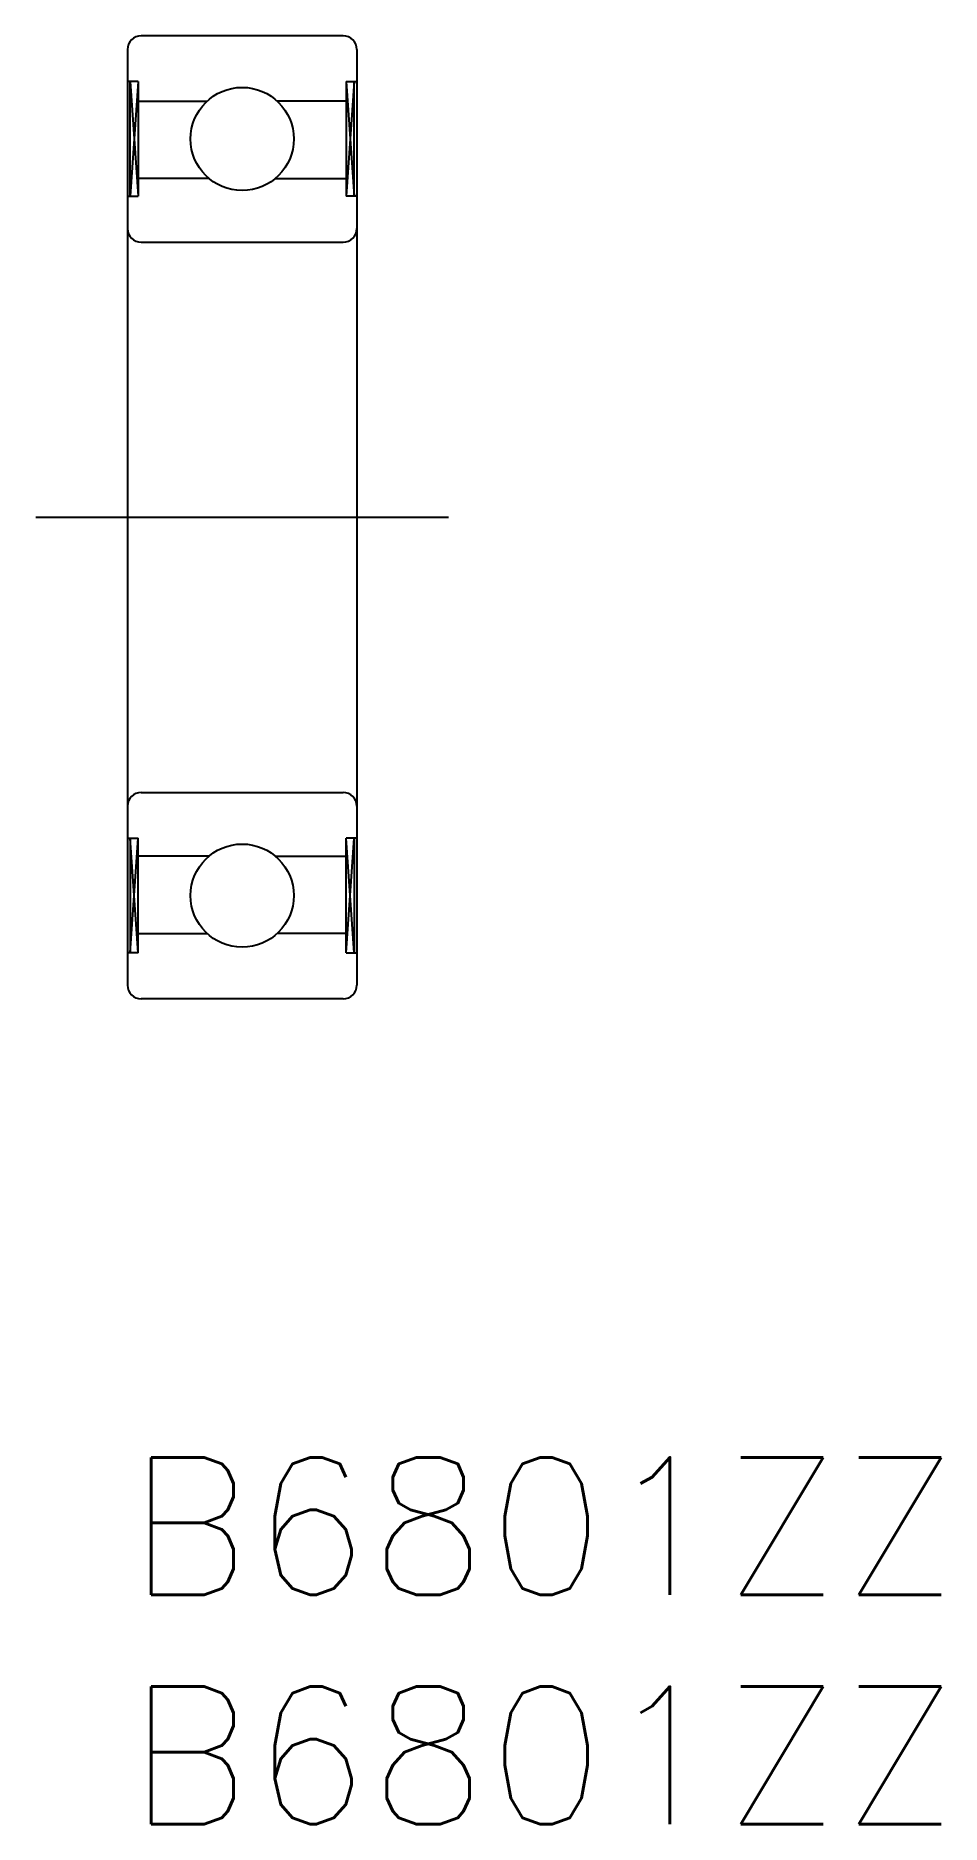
# Model space of a CAD drawing. Extents: x -2 to 17.7, y -8 to 31.
import ezdxf

# ---------------------------------------------------------------- set-up
doc = ezdxf.new("R2010")
doc.units = 0
doc.header["$LTSCALE"] = 0.5
doc.linetypes.add('CENTER', pattern=[50.8, 31.75, -6.35, 6.35, -6.35])
for name, color, linetype in [('MSM_CENTER', 1, 'CENTER'), ('MSM_CONTINUOUS', 7, 'CONTINUOUS'), ('MSM_NARROW', 5, 'CONTINUOUS'), ('MSM_PART_NUMBER', 7, 'CONTINUOUS')]:
    doc.layers.add(name, color=color, linetype=linetype)
doc.styles.get("Standard").update_dxf_attribs({"font": 'txt.shx', "height": 3, "bigfont": 'bigfont.shx'})

# ---------------------------------------------------------------- blocks, each defined once
blk = doc.blocks.new('*U2')
at = {"layer": 'MSM_PART_NUMBER'}
blk.add_text('B6801ZZ', height=3, dxfattribs=at).set_placement((0, -3))
blk = doc.blocks.new('*U3')
at = {"layer": 'MSM_PART_NUMBER'}
blk.add_text('B6801ZZ', height=3, dxfattribs=at).set_placement((0, -8))

msp = doc.modelspace()

# ---------------------------------------------------------------- linework, layer by layer
at = {"layer": 'MSM_CENTER'}
msp.add_line((-2, 20.5), (7, 20.5), dxfattribs=at)
at = {"layer": 'MSM_CONTINUOUS'}
for p, q in [((4.7, 31), (0.3, 31)), ((0, 30.7), (0, 10.3)), ((5, 30.7), (5, 10.3)), ((0.23, 30), (0, 30)), ((0.058, 27.5), (0.058, 30)), ((0.23, 30), (0.23, 27.5)), ((4.77, 30), (4.77, 27.5)), ((4.77, 30), (5, 30)), ((4.942, 27.5), (4.942, 30)), ((0.23, 29.575), (1.735, 29.575)), ((4.77, 29.575), (3.265, 29.575)), ((1.775, 27.89), (0.23, 27.89)), ((3.225, 27.89), (4.77, 27.89)), ((0, 27.5), (0.23, 27.5)), ((5, 27.5), (4.77, 27.5)), ((0.3, 26.5), (4.7, 26.5)), ((0.3, 14.5), (4.7, 14.5)), ((0, 13.5), (0.23, 13.5)), ((0.058, 13.5), (0.058, 11)), ((0.23, 11), (0.23, 13.5)), ((4.77, 11), (4.77, 13.5)), ((5, 13.5), (4.77, 13.5)), ((4.942, 13.5), (4.942, 11)), ((1.775, 13.11), (0.23, 13.11)), ((3.225, 13.11), (4.77, 13.11)), ((0.23, 11.425), (1.735, 11.425)), ((4.77, 11.425), (3.265, 11.425)), ((0.23, 11), (0, 11)), ((4.77, 11), (5, 11)), ((4.7, 10), (0.3, 10))]:
    msp.add_line(p, q, dxfattribs=at)
for centre in [(2.5, 28.75), (2.5, 12.25)]:
    msp.add_circle(centre, 1.125, dxfattribs=at)
for centre, start, end in [((0.3, 30.7), 90, 180), ((4.7, 30.7), 0, 90), ((0.3, 26.8), 180, 270), ((4.7, 26.8), 270, 0), ((0.3, 14.2), 90, 180), ((4.7, 14.2), 0, 90), ((0.3, 10.3), 180, 270), ((4.7, 10.3), 270, 0)]:
    msp.add_arc(centre, 0.3, start, end, dxfattribs=at)
at = {"layer": 'MSM_NARROW'}
for p, q in [((0.058, 30), (0.23, 27.5)), ((0.23, 30), (0.058, 27.5)), ((4.942, 30), (4.77, 27.5)), ((4.77, 30), (4.942, 27.5)), ((0.058, 11), (0.23, 13.5)), ((0.23, 11), (0.058, 13.5)), ((4.942, 11), (4.77, 13.5)), ((4.77, 11), (4.942, 13.5))]:
    msp.add_line(p, q, dxfattribs=at)

# ---------------------------------------------------------------- block references
at = {"layer": 'MSM_CONTINUOUS'}
for name in ['*U2', '*U3']:
    msp.add_blockref(name, (0, 0), dxfattribs=at)

doc.saveas('drawing.dxf')
